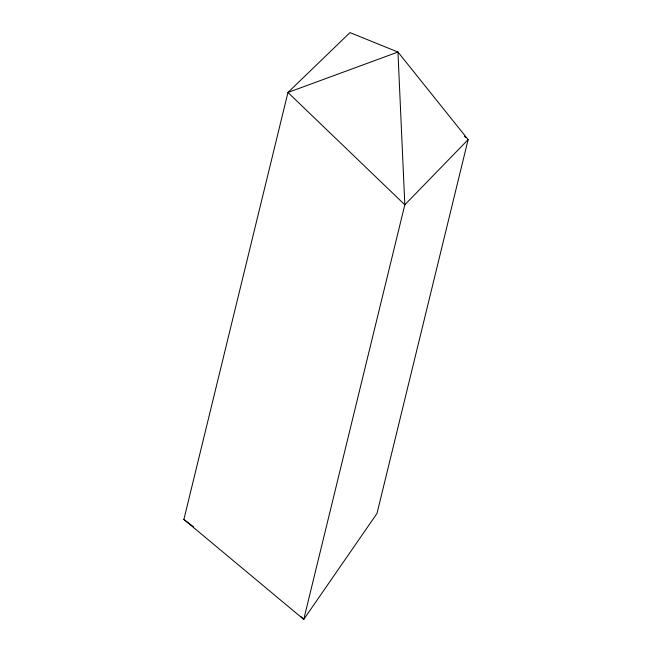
<?xml version="1.0" encoding="UTF-8"?>
<svg xmlns="http://www.w3.org/2000/svg" width="652" height="652" viewBox="0 0 652 652"><rect width="100%" height="100%" fill="white"/><g stroke="black" fill="none" stroke-linecap="round" stroke-linejoin="round"><path stroke-width="0.98" d="M183.872 519.473L287.964 92.47L349.977 32.6L397.956 52.038L468.128 139.618L376.995 513.466L303.75 619.4L183.872 519.473L193.53 526.8M468.128 139.618L404.819 204.801L303.75 619.4L300.922 616.531M464.363 136.203L465.87 137.572M397.956 52.038L287.964 92.47L404.819 204.801L397.956 52.038"/></g></svg>
